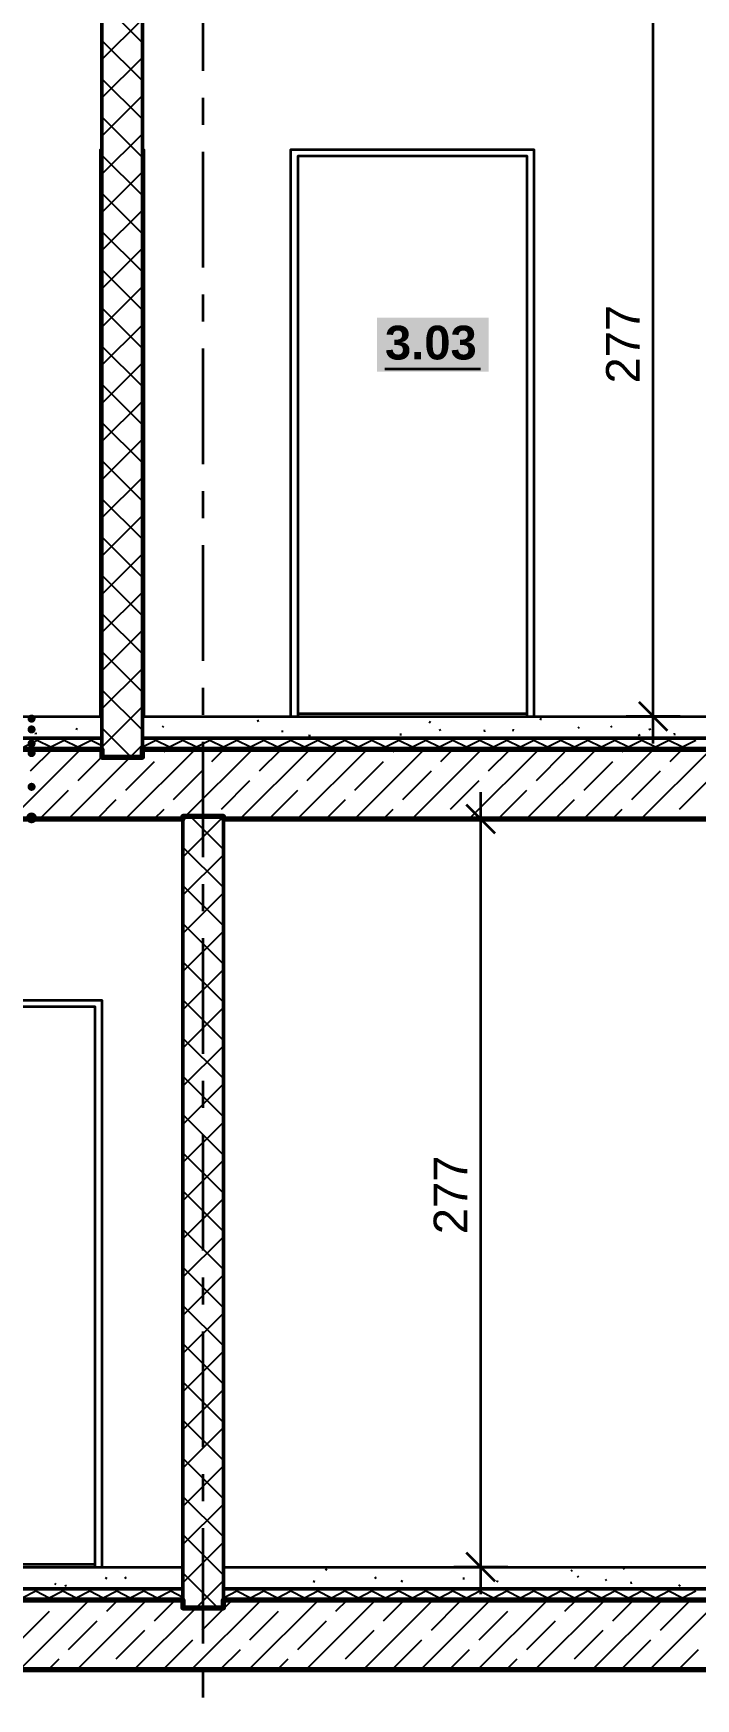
# Model space of a CAD drawing. Header units: metres. Extents: x -5.3 to 21.3, y -2 to 11.9.
# Drawn here: x 3.25 to 5.7, y 2.66 to 8.83 of the extents above; entities that cross this region are included whole.
import ezdxf

# ---------------------------------------------------------------- set-up
doc = ezdxf.new("R2010")
doc.units = ezdxf.units.M
doc.linetypes.add('PUNKTOWA', pattern=[10.5, 8.4, -1.05, 0, -1.05])
for name, color, linetype, lineweight in [('A-KRESKOWANIE', 8, 'Continuous', 18), ('A-OPISY', 2, 'Continuous', 25), ('A-OSIE', 1, 'PUNKTOWA', 25), ('A-POMIESZCZENIA', 2, 'Continuous', 25), ('A-SCIANY-DZIAL', 7, 'Continuous', 35), ('A-SCIANY-IZOL', 4, 'Continuous', 35), ('A-STROPY', 7, 'Continuous', 50), ('A-WARSTWY', 8, 'Continuous', 25), ('A-WIDOK', 7, 'Continuous', 25), ('A-WYMIARY', 1, 'Continuous', 25)]:
    doc.layers.add(name, color=color, linetype=linetype, lineweight=lineweight)
doc.styles.add('PL_ARIAL', font='arial.ttf')
doc.styles.add('PL_ARIAL_B', font='arialbd.ttf')

msp = doc.modelspace()

# ---------------------------------------------------------------- hatches: boundary and pattern name
at = {"layer": 'A-OPISY', "true_color": 0x000000}
for points in [[(3.2542, 6.2925), (3.2537, 6.2964), (3.2522, 6.3), (3.2498, 6.3031), (3.2467, 6.3055), (3.2431, 6.307), (3.2392, 6.3075), (3.2353, 6.307), (3.2317, 6.3055), (3.2286, 6.3031), (3.2262, 6.3), (3.2247, 6.2964), (3.2242, 6.2925), (3.2247, 6.2886), (3.2262, 6.285), (3.2286, 6.2819), (3.2317, 6.2795), (3.2353, 6.278), (3.2392, 6.2775), (3.2431, 6.278), (3.2467, 6.2795), (3.2498, 6.2819), (3.2522, 6.285), (3.2537, 6.2886)], [(3.2542, 6.2525), (3.2537, 6.2564), (3.2522, 6.26), (3.2498, 6.2631), (3.2467, 6.2655), (3.2431, 6.267), (3.2392, 6.2675), (3.2353, 6.267), (3.2317, 6.2655), (3.2286, 6.2631), (3.2262, 6.26), (3.2247, 6.2564), (3.2242, 6.2525), (3.2247, 6.2486), (3.2262, 6.245), (3.2286, 6.2419), (3.2317, 6.2395), (3.2353, 6.238), (3.2392, 6.2375), (3.2431, 6.238), (3.2467, 6.2395), (3.2498, 6.2419), (3.2522, 6.245), (3.2537, 6.2486)], [(3.2542, 6.2), (3.2537, 6.2039), (3.2522, 6.2075), (3.2498, 6.2106), (3.2467, 6.213), (3.2431, 6.2145), (3.2392, 6.215), (3.2353, 6.2145), (3.2317, 6.213), (3.2286, 6.2106), (3.2262, 6.2075), (3.2247, 6.2039), (3.2242, 6.2), (3.2247, 6.1961), (3.2262, 6.1925), (3.2286, 6.1894), (3.2317, 6.187), (3.2353, 6.1855), (3.2392, 6.185), (3.2431, 6.1855), (3.2467, 6.187), (3.2498, 6.1894), (3.2522, 6.1925), (3.2537, 6.1961)], [(3.2542, 6.165), (3.2537, 6.1689), (3.2522, 6.1725), (3.2498, 6.1756), (3.2467, 6.178), (3.2431, 6.1795), (3.2392, 6.18), (3.2353, 6.1795), (3.2317, 6.178), (3.2286, 6.1756), (3.2262, 6.1725), (3.2247, 6.1689), (3.2242, 6.165), (3.2247, 6.1611), (3.2262, 6.1575), (3.2286, 6.1544), (3.2317, 6.152), (3.2353, 6.1505), (3.2392, 6.15), (3.2431, 6.1505), (3.2467, 6.152), (3.2498, 6.1544), (3.2522, 6.1575), (3.2537, 6.1611)], [(3.2542, 6.04), (3.2537, 6.0439), (3.2522, 6.0475), (3.2498, 6.0506), (3.2467, 6.053), (3.2431, 6.0545), (3.2392, 6.055), (3.2353, 6.0545), (3.2317, 6.053), (3.2286, 6.0506), (3.2262, 6.0475), (3.2247, 6.0439), (3.2242, 6.04), (3.2247, 6.0361), (3.2262, 6.0325), (3.2286, 6.0294), (3.2317, 6.027), (3.2353, 6.0255), (3.2392, 6.025), (3.2431, 6.0255), (3.2467, 6.027), (3.2498, 6.0294), (3.2522, 6.0325), (3.2537, 6.0361)], [(3.2592, 5.925), (3.2585, 5.9302), (3.2565, 5.935), (3.2533, 5.9391), (3.2492, 5.9423), (3.2444, 5.9443), (3.2392, 5.945), (3.234, 5.9443), (3.2292, 5.9423), (3.2251, 5.9391), (3.2219, 5.935), (3.2199, 5.9302), (3.2192, 5.925), (3.2199, 5.9198), (3.2219, 5.915), (3.2251, 5.9109), (3.2292, 5.9077), (3.234, 5.9057), (3.2392, 5.905), (3.2444, 5.9057), (3.2492, 5.9077), (3.2533, 5.9109), (3.2565, 5.915), (3.2585, 5.9198)]]:
    msp.add_hatch(color=7, dxfattribs=at).paths.add_polyline_path(points)
at = {"layer": 'A-POMIESZCZENIA', "true_color": 0xffffff}
msp.add_hatch(color=7, dxfattribs=at).paths.add_polyline_path([(4.5182, 7.5775), (4.9318, 7.5775), (4.9318, 7.7775), (4.5182, 7.7775)])

# ---------------------------------------------------------------- linework, layer by layer
at = {"layer": 'A-KRESKOWANIE', "lineweight": 25, "ltscale": 0.05}
for points in [[(3.65, 8.7951), (3.5, 8.9451)], [(3.5, 8.7326), (3.65, 8.8826)], [(3.65, 8.6537), (3.5, 8.8037)], [(3.5, 8.5912), (3.65, 8.7412)], [(3.65, 8.5122), (3.5, 8.6622)], [(3.5, 8.4497), (3.65, 8.5997)], [(3.65, 8.3708), (3.5, 8.5208)], [(3.5, 8.3083), (3.65, 8.4583)], [(3.65, 8.2294), (3.5, 8.3794)], [(3.5, 8.1669), (3.65, 8.3169)], [(3.65, 8.088), (3.5, 8.238)], [(3.5, 8.0255), (3.65, 8.1755)], [(3.65, 7.9466), (3.5, 8.0966)], [(3.5, 7.8841), (3.65, 8.0341)], [(3.65, 7.8051), (3.5, 7.9551)], [(3.5, 7.7426), (3.65, 7.8926)], [(3.65, 7.6637), (3.5, 7.8137)], [(3.5, 7.6012), (3.65, 7.7512)], [(3.65, 7.5223), (3.5, 7.6723)], [(3.5, 7.4598), (3.65, 7.6098)], [(3.65, 7.3809), (3.5, 7.5309)], [(3.5, 7.3184), (3.65, 7.4684)], [(3.65, 7.2394), (3.5, 7.3894)], [(3.5, 7.177), (3.65, 7.327)], [(3.65, 7.098), (3.5, 7.248)], [(3.5, 7.0355), (3.65, 7.1855)], [(3.65, 6.9566), (3.5, 7.1066)], [(3.5, 6.8941), (3.65, 7.0441)], [(3.65, 6.8152), (3.5, 6.9652)], [(3.5, 6.7527), (3.65, 6.9027)], [(3.65, 6.6738), (3.5, 6.8238)], [(3.5, 6.6113), (3.65, 6.7613)], [(3.65, 6.5323), (3.5, 6.6823)], [(3.5, 6.4698), (3.65, 6.6198)], [(3.65, 6.3909), (3.5, 6.5409)], [(3.5, 6.3284), (3.65, 6.4784)], [(3.65, 6.2495), (3.5, 6.3995)], [(3.5, 6.187), (3.65, 6.337)], [(5.1247, 6.2871), (5.1264, 6.2939)], [(3.2515, 6.2377), (3.2584, 6.2388)], [(3.406, 6.2506), (3.4078, 6.2574)], [(3.6081, 6.15), (3.5, 6.2581)], [(3.7289, 6.2598), (3.7238, 6.2646)], [(4.0793, 6.2809), (4.0777, 6.2877)], [(4.1681, 6.2421), (4.1686, 6.2491)], [(4.2719, 6.2293), (4.2649, 6.23)], [(4.6071, 6.2299), (4.6073, 6.2369)], [(4.7124, 6.2775), (4.7162, 6.2834)], [(4.7542, 6.247), (4.7514, 6.2535)], [(4.9176, 6.2442), (4.9163, 6.2511)], [(5.0229, 6.2464), (5.024, 6.2534)], [(5.2684, 6.256), (5.2631, 6.2606)], [(5.3841, 6.2604), (5.3895, 6.2649)], [(5.4864, 6.2303), (5.4927, 6.2334)], [(5.5259, 6.2528), (5.5326, 6.2549)], [(5.6216, 6.2316), (5.6205, 6.2385)], [(3.1623, 5.92), (3.4223, 6.18)], [(3.21, 6.1875), (3.26, 6.2125), (3.31, 6.1875), (3.36, 6.2125), (3.41, 6.1875), (3.46, 6.2125), (3.5, 6.1925)], [(3.235, 6.0988), (3.3162, 6.18)], [(3.5865, 5.92), (3.8465, 6.18)], [(3.6044, 6.15), (3.65, 6.1956)], [(3.65, 6.1875), (3.7, 6.2125), (3.75, 6.1875), (3.8, 6.2125), (3.85, 6.1875), (3.9, 6.2125), (3.95, 6.1875), (4, 6.2125), (4.05, 6.1875), (4.1, 6.2125), (4.15, 6.1875), (4.2, 6.2125), (4.25, 6.1875), (4.3, 6.2125), (4.35, 6.1875), (4.4, 6.2125), (4.45, 6.1875), (4.5, 6.2125), (4.55, 6.1875), (4.6, 6.2125), (4.65, 6.1875), (4.7, 6.2125), (4.75, 6.1875), (4.8, 6.2125), (4.85, 6.1875), (4.9, 6.2125), (4.95, 6.1875), (5, 6.2125), (5.05, 6.1875), (5.1, 6.2125), (5.15, 6.1875), (5.2, 6.2125), (5.25, 6.1875), (5.3, 6.2125), (5.35, 6.1875), (5.4, 6.2125), (5.45, 6.1875), (5.5, 6.2125), (5.55, 6.1875), (5.6, 6.2125), (5.65, 6.1875), (5.7, 6.2125)], [(3.73, 6.1695), (3.7405, 6.18)], [(3.8087, 5.93), (4.0587, 6.18)], [(3.9068, 6.1342), (3.9526, 6.18)], [(4.0108, 5.92), (4.2708, 6.18)], [(4.0835, 6.0988), (4.1647, 6.18)], [(4.2229, 5.92), (4.4829, 6.18)], [(4.2603, 6.0634), (4.3664, 6.1695)], [(4.4351, 5.92), (4.6951, 6.18)], [(4.5785, 6.1695), (4.589, 6.18)], [(4.6472, 5.92), (4.9072, 6.18)], [(4.7553, 6.1342), (4.8011, 6.18)], [(4.8593, 5.92), (5.1193, 6.18)], [(4.9321, 6.0988), (5.0133, 6.18)], [(5.0715, 5.92), (5.3315, 6.18)], [(5.1088, 6.0634), (5.2149, 6.1695)], [(5.2836, 5.92), (5.5436, 6.18)], [(5.427, 6.1695), (5.4375, 6.18)], [(5.4957, 5.92), (5.7557, 6.18)], [(5.6038, 6.1342), (5.6497, 6.18)], [(3.3744, 5.92), (3.6044, 6.15)], [(3.4118, 6.0634), (3.5, 6.1517)], [(3.5886, 6.0281), (3.6946, 6.1342)], [(4.4371, 6.0281), (4.5432, 6.1342)], [(5.2856, 6.0281), (5.3917, 6.1342)], [(3.7653, 5.9927), (3.8714, 6.0988)], [(3.9421, 5.9574), (4.0482, 6.0634)], [(4.6139, 5.9927), (4.7199, 6.0988)], [(4.7906, 5.9574), (4.8967, 6.0634)], [(5.4624, 5.9927), (5.5685, 6.0988)], [(5.6392, 5.9574), (5.7452, 6.0634)], [(3.2704, 5.922), (3.3764, 6.0281)], [(3.4805, 5.92), (3.5532, 5.9927)], [(4.1189, 5.922), (4.225, 6.0281)], [(4.329, 5.92), (4.4017, 5.9927)], [(4.9674, 5.922), (5.0735, 6.0281)], [(5.1775, 5.92), (5.2503, 5.9927)], [(3.6926, 5.92), (3.73, 5.9574)], [(3.7987, 5.92), (3.8, 5.9213)], [(3.8, 5.9213), (3.8087, 5.93)], [(3.8, 5.7799), (3.95, 5.9299)], [(3.95, 5.8081), (3.8281, 5.93)], [(4.5411, 5.92), (4.5785, 5.9574)], [(4.7533, 5.92), (4.7553, 5.922)], [(5.3897, 5.92), (5.427, 5.9574)], [(5.6018, 5.92), (5.6038, 5.922)], [(3.95, 5.6667), (3.8, 5.8167)], [(3.8, 5.6385), (3.95, 5.7885)], [(3.95, 5.5252), (3.8, 5.6752)], [(3.8, 5.4971), (3.95, 5.6471)], [(3.95, 5.3838), (3.8, 5.5338)], [(3.8, 5.3556), (3.95, 5.5056)], [(3.95, 5.2424), (3.8, 5.3924)], [(3.8, 5.2142), (3.95, 5.3642)], [(3.95, 5.101), (3.8, 5.251)], [(3.8, 5.0728), (3.95, 5.2228)], [(3.95, 4.9595), (3.8, 5.1095)], [(3.8, 4.9314), (3.95, 5.0814)], [(3.95, 4.8181), (3.8, 4.9681)], [(3.8, 4.7899), (3.95, 4.9399)], [(3.95, 4.6767), (3.8, 4.8267)], [(3.8, 4.6485), (3.95, 4.7985)], [(3.95, 4.5353), (3.8, 4.6853)], [(3.8, 4.5071), (3.95, 4.6571)], [(3.95, 4.3939), (3.8, 4.5439)], [(3.8, 4.3657), (3.95, 4.5157)], [(3.95, 4.2524), (3.8, 4.4024)], [(3.8, 4.2243), (3.95, 4.3743)], [(3.95, 4.111), (3.8, 4.261)], [(3.8, 4.0828), (3.95, 4.2328)], [(3.95, 3.9696), (3.8, 4.1196)], [(3.8, 3.9414), (3.95, 4.0914)], [(3.95, 3.8282), (3.8, 3.9782)], [(3.8, 3.8), (3.95, 3.95)], [(3.95, 3.6868), (3.8, 3.8368)], [(3.8, 3.6586), (3.95, 3.8086)], [(3.95, 3.5453), (3.8, 3.6953)], [(3.8, 3.5172), (3.95, 3.6672)], [(3.95, 3.4039), (3.8, 3.5539)], [(3.8, 3.3757), (3.95, 3.5257)], [(3.95, 3.2625), (3.8, 3.4125)], [(3.8, 3.2343), (3.95, 3.3843)], [(3.95, 3.1211), (3.8, 3.2711)], [(3.8, 3.0929), (3.95, 3.2429)], [(4.3295, 3.1393), (4.3329, 3.1454)], [(5.4347, 3.1413), (5.4308, 3.1472)], [(3.3251, 3.0858), (3.3288, 3.0917)], [(3.3677, 3.0789), (3.3645, 3.0851)], [(3.5145, 3.1071), (3.5184, 3.1129)], [(3.5852, 3.1092), (3.5905, 3.1137)], [(3.9296, 3), (3.8, 3.1296)], [(3.8485, 3), (3.95, 3.1015)], [(4.2848, 3.0942), (4.2874, 3.1006)], [(4.5152, 3.1079), (4.5119, 3.1141)], [(4.6138, 3.0965), (4.6077, 3.0999)], [(4.8407, 3.1052), (4.8397, 3.1121)], [(4.9679, 3.096), (4.9613, 3.0983)], [(5.2433, 3.1351), (5.238, 3.1397)], [(5.2616, 3.1133), (5.2665, 3.1183)], [(5.3692, 3.0995), (5.3651, 3.1052)], [(5.4607, 3.0894), (5.4599, 3.0964)], [(5.6423, 3.0808), (5.6366, 3.0847)], [(3.1943, 2.77), (3.4543, 3.03)], [(3.205, 3.0375), (3.255, 3.0625), (3.305, 3.0375), (3.355, 3.0625), (3.405, 3.0375), (3.455, 3.0625), (3.505, 3.0375), (3.555, 3.0625), (3.605, 3.0375), (3.655, 3.0625), (3.705, 3.0375), (3.755, 3.0625), (3.8, 3.04)], [(3.3411, 3.0229), (3.3482, 3.03)], [(3.4064, 2.77), (3.6664, 3.03)], [(3.5179, 2.9875), (3.5603, 3.03)], [(3.6946, 2.9522), (3.7725, 3.03)], [(3.8307, 2.77), (4.0907, 3.03)], [(3.8714, 2.9168), (3.9775, 3.0229)], [(3.95, 3.0375), (4, 3.0625), (4.05, 3.0375), (4.1, 3.0625), (4.15, 3.0375), (4.2, 3.0625), (4.25, 3.0375), (4.3, 3.0625), (4.35, 3.0375), (4.4, 3.0625), (4.45, 3.0375), (4.5, 3.0625), (4.55, 3.0375), (4.6, 3.0625), (4.65, 3.0375), (4.7, 3.0625), (4.75, 3.0375), (4.8, 3.0625), (4.85, 3.0375), (4.9, 3.0625), (4.95, 3.0375), (5, 3.0625), (5.05, 3.0375), (5.1, 3.0625), (5.15, 3.0375), (5.2, 3.0625), (5.25, 3.0375), (5.3, 3.0625), (5.35, 3.0375), (5.4, 3.0625), (5.45, 3.0375), (5.5, 3.0625), (5.55, 3.0375), (5.6, 3.0625), (5.65, 3.0375), (5.7, 3.0625)], [(4.0428, 2.77), (4.3028, 3.03)], [(4.1896, 3.0229), (4.1967, 3.03)], [(4.2549, 2.77), (4.5149, 3.03)], [(4.3664, 2.9875), (4.4089, 3.03)], [(4.4671, 2.77), (4.7271, 3.03)], [(4.5432, 2.9522), (4.621, 3.03)], [(4.6792, 2.77), (4.9392, 3.03)], [(4.7199, 2.9168), (4.826, 3.0229)], [(4.8913, 2.77), (5.1513, 3.03)], [(5.0381, 3.0229), (5.0453, 3.03)], [(5.1035, 2.77), (5.3635, 3.03)], [(5.2149, 2.9875), (5.2574, 3.03)], [(5.3156, 2.77), (5.5756, 3.03)], [(5.3917, 2.9522), (5.4695, 3.03)], [(5.5277, 2.77), (5.7877, 3.03)], [(5.5685, 2.9168), (5.6745, 3.0229)], [(3.1997, 2.8815), (3.3057, 2.9875)], [(3.6185, 2.77), (3.8485, 3)], [(4.0482, 2.8815), (4.1543, 2.9875)], [(4.8967, 2.8815), (5.0028, 2.9875)], [(3.3764, 2.8461), (3.4825, 2.9522)], [(3.5532, 2.8107), (3.6593, 2.9168)], [(4.225, 2.8461), (4.331, 2.9522)], [(4.4017, 2.8107), (4.5078, 2.9168)], [(5.0735, 2.8461), (5.1796, 2.9522)], [(5.2503, 2.8107), (5.3563, 2.9168)], [(3.73, 2.7754), (3.8361, 2.8815)], [(3.9367, 2.77), (4.0128, 2.8461)], [(4.5785, 2.7754), (4.6846, 2.8815)], [(4.7853, 2.77), (4.8614, 2.8461)], [(5.427, 2.7754), (5.5331, 2.8815)], [(5.6338, 2.77), (5.7099, 2.8461)], [(3.3003, 2.77), (3.3411, 2.8107)], [(3.5125, 2.77), (3.5179, 2.7754)], [(4.1489, 2.77), (4.1896, 2.8107)], [(4.361, 2.77), (4.3664, 2.7754)], [(4.9974, 2.77), (5.0381, 2.8107)], [(5.2095, 2.77), (5.2149, 2.7754)]]:
    msp.add_lwpolyline(points, dxfattribs=at)
at = {"layer": 'A-OSIE', "linetype": 'PUNKTOWA', "lineweight": 35, "ltscale": 0.050945, "flags": 128}
msp.add_lwpolyline([(3.875, -1.5002), (3.875, 10.696)], dxfattribs=at)
at = {"layer": 'A-POMIESZCZENIA', "lineweight": 35, "ltscale": 0.05}
msp.add_lwpolyline([(4.5482, 7.5875), (4.9018, 7.5875)], dxfattribs=at)
at = {"layer": 'A-SCIANY-DZIAL', "lineweight": 50, "ltscale": 0.05}
for points in [[(3.5, 9.08), (3.5, 9.08), (3.65, 9.08), (3.65, 9.08), (3.65, 9.08), (3.65, 6.15), (3.65, 6.15), (3.65, 6.15), (3.5, 6.15), (3.5, 6.15), (3.5, 6.15), (3.5, 9.08)], [(3.8, 3), (3.8, 5.93), (3.8, 5.93), (3.8, 5.93), (3.8, 5.93), (3.8, 5.93), (3.95, 5.93), (3.95, 5.93), (3.95, 5.93), (3.95, 5.93), (3.95, 3), (3.95, 3), (3.95, 3), (3.95, 3), (3.8, 3), (3.8, 3), (3.8, 3), (3.8, 3)]]:
    msp.add_lwpolyline(points, close=True, dxfattribs=at)
at = {"layer": 'A-SCIANY-IZOL', "lineweight": 50, "ltscale": 0.05}
for points in [[(-0.86, 6.18), (-0.86, 6.18), (-0.86, 6.22), (-0.86, 6.22), (-0.86, 6.22), (3.5, 6.22), (3.5, 6.22), (3.5, 6.22), (3.5, 6.18), (3.5, 6.18), (3.5, 6.18), (-0.86, 6.18)], [(3.65, 6.18), (3.65, 6.18), (3.65, 6.22), (3.65, 6.22), (3.65, 6.22), (5.8, 6.22), (5.8, 6.22), (5.8, 6.22), (5.8, 6.18), (5.8, 6.18), (5.8, 6.18), (3.65, 6.18)], [(0.105, 3.03), (0.105, 3.03), (0.105, 3.07), (0.105, 3.07), (0.105, 3.07), (3.8, 3.07), (3.8, 3.07), (3.8, 3.07), (3.8, 3.03), (3.8, 3.03), (3.8, 3.03), (0.105, 3.03)], [(3.95, 3.03), (3.95, 3.03), (3.95, 3.07), (3.95, 3.07), (3.95, 3.07), (11.895, 3.07), (11.895, 3.07), (11.895, 3.07), (11.895, 3.03), (11.895, 3.03), (11.895, 3.03), (3.95, 3.03)]]:
    msp.add_lwpolyline(points, close=True, dxfattribs=at)
at = {"layer": 'A-STROPY', "lineweight": 70, "ltscale": 0.05}
for points in [[(-0.86, 6.18), (3.5, 6.18), (3.5, 6.18), (3.5, 6.18), (3.5, 6.15), (3.5, 6.15), (3.5, 6.15), (3.5, 6.15), (3.5, 6.15), (3.5, 6.15), (3.5, 6.15), (3.5, 6.15), (3.5, 6.15), (3.5, 6.15), (3.5, 6.15), (3.5, 6.15), (3.5, 6.15), (3.5, 6.15), (3.5, 6.15), (3.5, 6.15), (3.5, 6.15), (3.65, 6.15), (3.65, 6.15), (3.65, 6.15), (3.65, 6.15), (3.65, 6.15), (3.65, 6.15), (3.65, 6.15), (3.65, 6.15), (3.65, 6.15), (3.65, 6.15), (3.65, 6.15), (3.65, 6.15), (3.65, 6.15), (3.65, 6.15), (3.65, 6.15), (3.65, 6.15), (3.65, 6.15), (3.65, 6.18), (3.65, 6.18), (3.65, 6.18), (5.8, 6.18)], [(11.895, 5.92), (3.95, 5.92), (3.95, 5.92), (3.95, 5.92), (3.95, 5.93), (3.95, 5.93), (3.95, 5.93), (3.95, 5.93), (3.95, 5.93), (3.95, 5.93), (3.95, 5.93), (3.95, 5.93), (3.95, 5.93), (3.95, 5.93), (3.95, 5.93), (3.95, 5.93), (3.95, 5.93), (3.95, 5.93), (3.95, 5.93), (3.95, 5.93), (3.95, 5.93), (3.8, 5.93), (3.8, 5.93), (3.8, 5.93), (3.8, 5.93), (3.8, 5.93), (3.8, 5.93), (3.8, 5.93), (3.8, 5.93), (3.8, 5.93), (3.8, 5.93), (3.8, 5.93), (3.8, 5.93), (3.8, 5.93), (3.8, 5.93), (3.8, 5.93), (3.8, 5.93), (3.8, 5.93), (3.8, 5.92), (3.8, 5.92), (3.8, 5.92), (0.105, 5.92)], [(0.105, 3.03), (3.8, 3.03), (3.8, 3.03), (3.8, 3.03), (3.8, 3.03), (3.8, 3), (3.8, 3), (3.8, 3), (3.8, 3), (3.8, 3), (3.8, 3), (3.8, 3), (3.8, 3), (3.8, 3), (3.8, 3), (3.8, 3), (3.8, 3), (3.8, 3), (3.8, 3), (3.8, 3), (3.8, 3), (3.8, 3), (3.95, 3), (3.95, 3), (3.95, 3), (3.95, 3), (3.95, 3), (3.95, 3), (3.95, 3), (3.95, 3), (3.95, 3), (3.95, 3), (3.95, 3), (3.95, 3), (3.95, 3), (3.95, 3), (3.95, 3), (3.95, 3), (3.95, 3), (3.95, 3.03), (3.95, 3.03), (3.95, 3.03), (3.95, 3.03), (11.895, 3.03)], [(11.895, 2.77), (0.105, 2.77)]]:
    msp.add_lwpolyline(points, dxfattribs=at)
at = {"layer": 'A-WARSTWY', "lineweight": 35, "ltscale": 0.05}
msp.add_lwpolyline([(-0.09, 6.3), (3.5, 6.3), (3.5, 6.3), (3.5, 6.3), (3.5, 6.3), (3.5, 6.22), (3.5, 6.22), (3.5, 6.22), (-0.09, 6.22)], dxfattribs=at)
for points in [[(3.65, 6.3), (3.65, 6.3), (3.65, 6.3), (5.8, 6.3), (5.8, 6.3), (5.8, 6.3), (5.8, 6.22), (5.8, 6.22), (5.8, 6.22), (3.65, 6.22), (3.65, 6.22), (3.65, 6.22), (3.65, 6.22), (3.65, 6.3)], [(0.105, 3.15), (0.105, 3.15), (0.105, 3.15), (0.105, 3.15), (3.8, 3.15), (3.8, 3.15), (3.8, 3.15), (3.8, 3.15), (3.8, 3.07), (3.8, 3.07), (3.8, 3.07), (3.8, 3.07), (0.105, 3.07), (0.105, 3.07), (0.105, 3.07), (0.105, 3.07), (0.105, 3.15)], [(3.95, 3.15), (3.95, 3.15), (3.95, 3.15), (3.95, 3.15), (11.895, 3.15), (11.895, 3.15), (11.895, 3.15), (11.895, 3.15), (11.895, 3.07), (11.895, 3.07), (11.895, 3.07), (11.895, 3.07), (11.895, 3.07), (3.95, 3.07), (3.95, 3.07), (3.95, 3.07), (3.95, 3.07), (3.95, 3.15)]]:
    msp.add_lwpolyline(points, close=True, dxfattribs=at)
at = {"layer": 'A-WIDOK', "lineweight": 35, "ltscale": 0.05}
for points in [[(3.495, 6.3004), (3.495, 8.4), (3.4996, 8.4)], [(3.6504, 8.4), (3.655, 8.4), (3.655, 6.3004)], [(4.2, 6.3004), (4.2, 8.4), (4.225, 8.4), (5.075, 8.4), (5.1, 8.4), (5.1, 6.3004)], [(5.075, 6.3004), (5.075, 8.375), (4.225, 8.375), (4.225, 6.3004)], [(5.0746, 6.31), (4.2254, 6.31)], [(2.6, 3.1504), (2.6, 5.25), (2.625, 5.25), (3.475, 5.25), (3.5, 5.25), (3.5, 3.1504)], [(3.475, 3.1504), (3.475, 5.225), (2.625, 5.225), (2.625, 3.1504)], [(3.4746, 3.16), (2.6254, 3.16)]]:
    msp.add_lwpolyline(points, dxfattribs=at)
at = {"layer": 'A-WYMIARY', "lineweight": 35, "ltscale": 0.05}
for points in [[(5.542, 6.2), (5.542, 9.17)], [(5.595, 6.247), (5.489, 6.353)], [(5.642, 6.3), (5.442, 6.3)], [(4.9034, 3.05), (4.9034, 6.02)], [(4.9564, 5.867), (4.8504, 5.973)], [(5.0034, 5.92), (4.8034, 5.92)], [(5.0034, 3.15), (4.8034, 3.15)], [(4.9564, 3.097), (4.8504, 3.203)]]:
    msp.add_lwpolyline(points, dxfattribs=at)

# ---------------------------------------------------------------- texts
at = {"layer": 'A-POMIESZCZENIA', "style": 'PL_ARIAL_B'}
msp.add_text('3.03', height=0.125, dxfattribs=at).set_placement((4.5482, 7.6225))
at = {"layer": 'A-WYMIARY', "style": 'PL_ARIAL'}
for p in [(5.492, 7.5334), (4.8534, 4.3834)]:
    msp.add_text('277', height=0.125, rotation=90, dxfattribs=at).set_placement(p)

doc.saveas('drawing.dxf')
